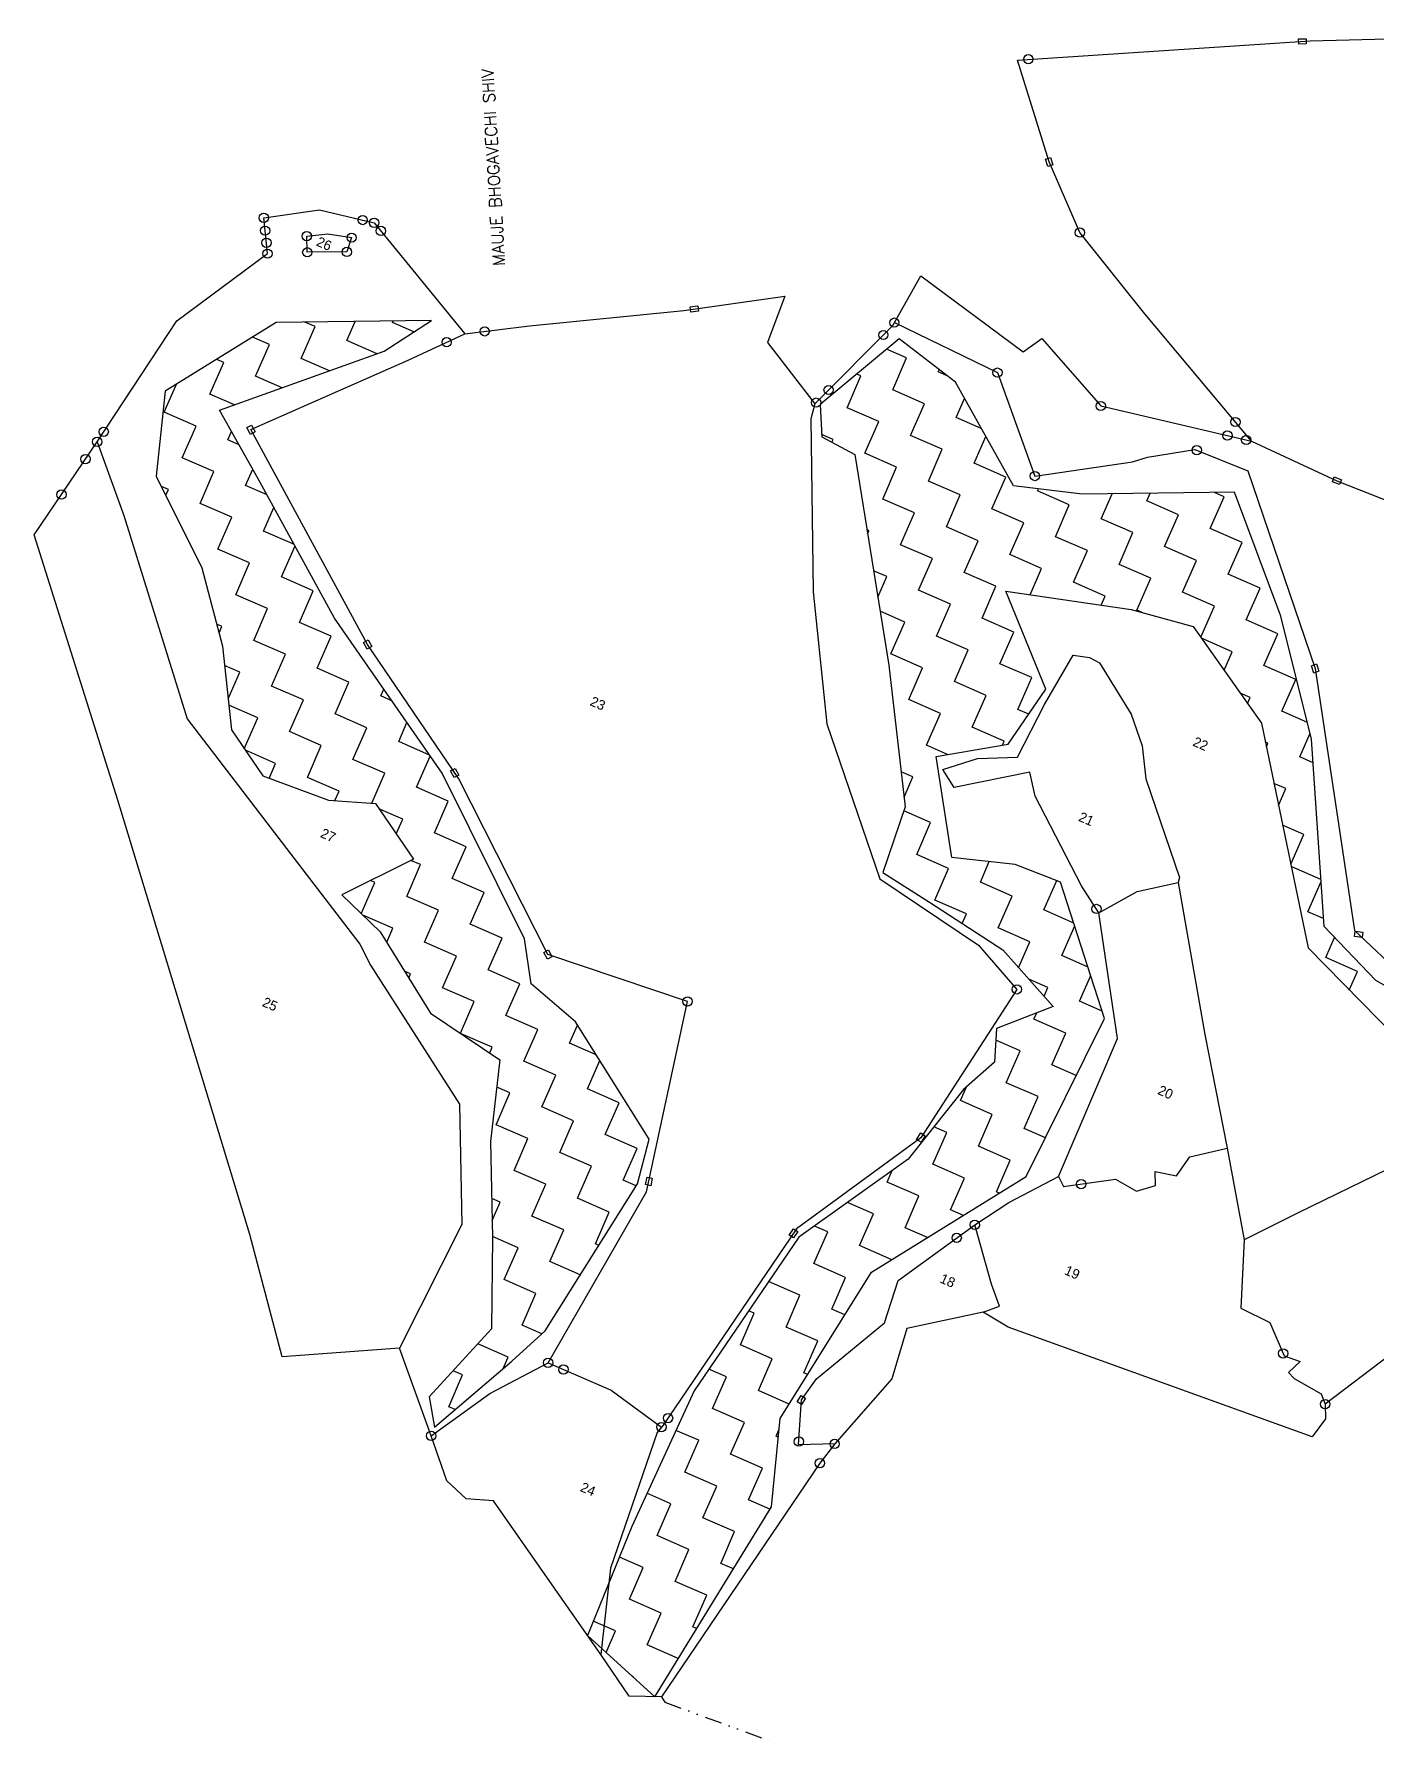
# Model space of a CAD drawing. Header units: metres. Extents: x 340266 to 342991, y 1762549 to 1766704.
# Drawn here: x 340266 to 341265, y 1762549 to 1763819 of the extents above; entities that cross this region are included whole.
import ezdxf
from ezdxf.enums import TextEntityAlignment as Align

# ---------------------------------------------------------------- set-up
doc = ezdxf.new("R2010")
doc.units = ezdxf.units.M
doc.header["$MEASUREMENT"] = 0
doc.linetypes.add('DIVIDE', pattern=[31.75, 12.7, -6.35, 0, -6.35, 0, -6.35])
for name, color, linetype in [('POLY_HATCH', 12, 'Continuous'), ('POLY_PARCEL', 6, 'Continuous'), ('TEXT_MAPOUT', 7, 'Continuous'), ('TEXT_PARCEL', 7, 'Continuous'), ('V_BOUND_LINE', 7, 'Continuous'), ('V_DIVEDE_LINE', 7, 'DIVIDE')]:
    doc.layers.add(name, color=color, linetype=linetype)
doc.styles.get("Standard").update_dxf_attribs({"font": 'simplex.shx'})
doc.styles.add('TEXT_MAP', font='', dxfattribs={"height": 0.15})
doc.styles.get('TEXT_MAP').set_extended_font_data('Kruti Dev 050')

msp = doc.modelspace()

# ---------------------------------------------------------------- linework, layer by layer
for points in [[(341207.2, 1763815.4), (341212.8, 1763815.5), (341212.9, 1763811.6), (341207.3, 1763811.5)], [(341020.6, 1763720.5), (341018.9, 1763725.9), (341022.7, 1763727), (341024.4, 1763721.6)], [(340760.7, 1763612.8), (340755, 1763612.2), (340754.6, 1763616.1), (340760.2, 1763616.7)], [(340428, 1763528.1), (340430.7, 1763523.1), (340427.3, 1763521.2), (340424.6, 1763526.2)], [(341233.7, 1763489.5), (341239, 1763487.4), (341237.6, 1763483.8), (341232.3, 1763485.8)], [(340514.1, 1763361.5), (340511.4, 1763366.4), (340514.8, 1763368.3), (340517.5, 1763363.3)], [(341218.6, 1763343.7), (341216.8, 1763349.1), (341220.5, 1763350.4), (341222.3, 1763345)], [(340579.7, 1763272.8), (340582.3, 1763267.8), (340578.9, 1763266), (340576.2, 1763271)], [(341249.4, 1763151.7), (341255, 1763151), (341254.5, 1763147.1), (341248.9, 1763147.8)], [(340648.2, 1763130.9), (340645.6, 1763135.9), (340649.1, 1763137.7), (340651.6, 1763132.6)], [(340923, 1762996.8), (340926.1, 1763001.6), (340929.4, 1762999.4), (340926.3, 1762994.7)], [(340721.2, 1762963.2), (340722.4, 1762968.7), (340726.3, 1762967.9), (340725.1, 1762962.3)], [(340834.5, 1762928.2), (340831.4, 1762923.6), (340828.1, 1762925.7), (340831.3, 1762930.4)], [(340834, 1762801.7), (340837.1, 1762806.4), (340840.4, 1762804.3), (340837.2, 1762799.6)]]:
    msp.add_lwpolyline(points, close=True)
for centre in [(341006.1, 1763800.2), (340437.2, 1763682.3), (340510.8, 1763680.6), (340519.3, 1763678.6), (340438.2, 1763672.7), (340439.2, 1763663.7), (340469.2, 1763668.6), (340502.6, 1763667.5), (340524.3, 1763672.5), (341044.4, 1763671.3), (340440, 1763655.6), (340469.6, 1763656.6), (340499.1, 1763656.9), (340906.4, 1763604.3), (340573.3, 1763589.7), (340601.6, 1763597.8), (340898.2, 1763595.1), (340983.1, 1763567.1), (340857.5, 1763554.2), (340848.2, 1763544.8), (341060, 1763542.3), (340318.1, 1763523.1), (341160.2, 1763530.4), (340313.2, 1763515.7), (341154.2, 1763520.3), (341168.2, 1763517), (340304.5, 1763502.8), (341131.4, 1763509.4), (341011, 1763490.2), (340286.7, 1763476.4), (341056.8, 1763168.2), (340997.6, 1763108.4), (340752.5, 1763099.4), (341045.4, 1762963.6), (340966.2, 1762933.3), (340952.8, 1762923.6), (341195.7, 1762837.6), (340648.8, 1762830.7), (340660.2, 1762825.7), (341226.9, 1762799.9), (340738, 1762789.5), (340561.7, 1762776.4), (340733.1, 1762782.8), (340835.4, 1762772.1), (340862, 1762770.3), (340851, 1762756)]:
    msp.add_circle(centre, 3.46)
at = {"layer": 'POLY_HATCH'}
for p, q in [((340446.4, 1763604.3), (340363.9, 1763553.4)), ((340562.1, 1763606), (340446.4, 1763604.3)), ((340526.7, 1763583), (340562.1, 1763606)), ((340909.9, 1763592.2), (340851.2, 1763543.3)), ((340951.8, 1763559.9), (340909.9, 1763592.2)), ((340404.3, 1763539.1), (340526.7, 1763583)), ((340363.9, 1763553.4), (340357.2, 1763490.2)), ((340995.1, 1763482.8), (340951.8, 1763559.9)), ((340433.1, 1763488.2), (340404.3, 1763539.1)), ((340851.2, 1763543.3), (340852.4, 1763519.4)), ((340852.4, 1763519.4), (340877, 1763506.3)), ((340877, 1763506.3), (340902.2, 1763349.6)), ((340357.2, 1763490.2), (340391.2, 1763422)), ((340489.9, 1763384.6), (340433.1, 1763488.2)), ((341046.1, 1763476.8), (340995.1, 1763482.8)), ((341159.5, 1763478.1), (341046.1, 1763476.8)), ((341194, 1763386.1), (341159.5, 1763478.1)), ((340391.2, 1763422), (340406.6, 1763363.6)), ((341019.1, 1763331.6), (340989.3, 1763404.5)), ((340989.3, 1763404.5), (341082.7, 1763391)), ((341082.7, 1763391), (341128.7, 1763378.3)), ((340569.9, 1763269.1), (340489.9, 1763384.6)), ((341128.7, 1763378.3), (341179.5, 1763306.5)), ((341216.9, 1763294.4), (341194, 1763386.1)), ((340406.6, 1763363.6), (340413.2, 1763301.5)), ((340902.2, 1763349.6), (340914.4, 1763244.1)), ((340991, 1763290.8), (341019.1, 1763331.6)), ((340413.2, 1763301.5), (340436.4, 1763267.1)), ((341179.5, 1763306.5), (341214.2, 1763139.2)), ((340937.4, 1763281.7), (340991, 1763290.8)), ((341226.1, 1763155.2), (341216.9, 1763294.4)), ((340949.1, 1763206.5), (340937.4, 1763281.7)), ((340436.4, 1763267.1), (340485.4, 1763249.1)), ((340631.1, 1763146.1), (340569.9, 1763269.1)), ((340485.4, 1763249.1), (340520.3, 1763246.6)), ((340520.3, 1763246.6), (340548.7, 1763205.3)), ((340914.4, 1763244.1), (340897.8, 1763195.4)), ((340548.7, 1763205.3), (340495.3, 1763178.7)), ((340996.4, 1763201.3), (340949.1, 1763206.5)), ((341030.1, 1763188.2), (340996.4, 1763201.3)), ((340897.8, 1763195.4), (340932.5, 1763173.2)), ((341062.8, 1763086.7), (341030.1, 1763188.2)), ((340495.3, 1763178.7), (340523.9, 1763151.1)), ((340932.5, 1763173.2), (340987, 1763137.8)), ((340523.9, 1763151.1), (340561.3, 1763090.7)), ((340636.2, 1763112.6), (340631.1, 1763146.1)), ((341264.6, 1763115.1), (341226.1, 1763155.2)), ((340987, 1763137.8), (341024.6, 1763095.7)), ((341214.2, 1763139.2), (341305.5, 1763046.3)), ((340669.1, 1763084.3), (340636.2, 1763112.6)), ((341300.1, 1763094.9), (341264.6, 1763115.1)), ((341024.6, 1763095.7), (340982.4, 1763079.2)), ((340561.3, 1763090.7), (340612.9, 1763056)), ((340724, 1762997), (340669.1, 1763084.3)), ((341004.4, 1762969.2), (341062.8, 1763086.7)), ((340982.4, 1763079.2), (340980.8, 1763054.2)), ((340612.9, 1763056), (340606, 1762995.2)), ((340980.8, 1763054.2), (340957.9, 1763033.9)), ((340957.9, 1763033.9), (340916.6, 1762982)), ((340606, 1762995.2), (340607.4, 1762923.9)), ((340715.3, 1762963.7), (340724, 1762997)), ((340916.6, 1762982), (340835.4, 1762924.2)), ((340889.4, 1762898), (341004.4, 1762969.2)), ((340646.7, 1762854.5), (340715.3, 1762963.7)), ((340607.4, 1762923.9), (340606.6, 1762855.8)), ((340835.4, 1762924.2), (340757.4, 1762809.9)), ((340821.4, 1762789.2), (340889.4, 1762898)), ((340606.6, 1762855.8), (340560.2, 1762805.3)), ((340621.7, 1762831.8), (340646.7, 1762854.5)), ((340564.3, 1762782.7), (340621.7, 1762831.8)), ((340560.2, 1762805.3), (340564.3, 1762782.7)), ((340757.4, 1762809.9), (340711, 1762708.9)), ((340815, 1762723.6), (340821.4, 1762789.2)), ((340728.1, 1762582.3), (340815, 1762723.6)), ((340711, 1762708.9), (340678.1, 1762627.9)), ((340728.1, 1762582.3), (340678.1, 1762627.9))]:
    msp.add_line(p, q, dxfattribs=at)
at = {"layer": 'POLY_HATCH', "linetype": 'Continuous'}
for p, q in [((340475.4, 1763601.3), (340467.8, 1763604.6)), ((340499, 1763591), (340505.2, 1763605.2)), ((340533, 1763604.3), (340533.5, 1763605.6)), ((340548.8, 1763597.4), (340533, 1763604.3)), ((340441.4, 1763588), (340428.9, 1763593.5)), ((340465, 1763577.7), (340475.4, 1763601.3)), ((340521.5, 1763581.2), (340499, 1763591)), ((340407.4, 1763574.7), (340402.2, 1763577)), ((340431.1, 1763564.4), (340441.4, 1763588)), ((340486.2, 1763568.5), (340465, 1763577.7)), ((340915.5, 1763578), (340900.6, 1763584.5)), ((340905.2, 1763554.3), (340915.5, 1763578)), ((340397.1, 1763551.1), (340407.4, 1763574.7)), ((340450.8, 1763555.8), (340431.1, 1763564.4)), ((340871.2, 1763541), (340881.5, 1763564.7)), ((340881.5, 1763564.7), (340878.4, 1763566)), ((340939.1, 1763567.6), (340939.8, 1763569.2)), ((340945.3, 1763565), (340939.1, 1763567.6)), ((340363.2, 1763537.8), (340372.3, 1763558.6)), ((340928.8, 1763544), (340905.2, 1763554.3)), ((340415.4, 1763543.1), (340397.1, 1763551.1)), ((340894.8, 1763530.7), (340871.2, 1763541)), ((340918.5, 1763520.4), (340928.8, 1763544)), ((340952.4, 1763533.7), (340958.6, 1763547.8)), ((340386.8, 1763527.4), (340363.2, 1763537.8)), ((340376.5, 1763503.8), (340386.8, 1763527.4)), ((340884.5, 1763507.1), (340894.8, 1763530.7)), ((340971.1, 1763525.5), (340952.4, 1763533.7)), ((340410.4, 1763517.1), (340413.2, 1763523.4)), ((340418.8, 1763513.5), (340410.4, 1763517.1)), ((340860.9, 1763517.4), (340852.3, 1763521.1)), ((340860, 1763515.4), (340860.9, 1763517.4)), ((340942.1, 1763510.1), (340918.5, 1763520.4)), ((340965.7, 1763499.7), (340974.4, 1763519.6)), ((340400.1, 1763493.5), (340376.5, 1763503.8)), ((340908.1, 1763496.7), (340884.5, 1763507.1)), ((340931.8, 1763486.4), (340942.1, 1763510.1)), ((340389.8, 1763469.8), (340400.1, 1763493.5)), ((340423.7, 1763483.2), (340429.1, 1763495.4)), ((340897.8, 1763473.1), (340908.1, 1763496.7)), ((340989.4, 1763489.4), (340965.7, 1763499.7)), ((340979, 1763465.8), (340989.4, 1763489.4)), ((340366.2, 1763480.2), (340361.1, 1763482.4)), ((340364.3, 1763475.9), (340366.2, 1763480.2)), ((340439.7, 1763476.2), (340423.7, 1763483.2)), ((340955.4, 1763476.1), (340931.8, 1763486.4)), ((340945.1, 1763452.5), (340955.4, 1763476.1)), ((341013, 1763479.1), (341013.7, 1763480.6)), ((341036.6, 1763468.8), (341013, 1763479.1)), ((341060.3, 1763458.4), (341068.4, 1763477)), ((341094.2, 1763471.7), (341096.7, 1763477.4)), ((341151.8, 1763474.7), (341144.6, 1763477.9)), ((340413.4, 1763459.5), (340389.8, 1763469.8)), ((340437.1, 1763449.2), (340444.8, 1763466.9)), ((340921.5, 1763462.8), (340897.8, 1763473.1)), ((340911.1, 1763439.1), (340921.5, 1763462.8)), ((341002.7, 1763455.4), (340979, 1763465.8)), ((341026.3, 1763445.1), (341036.6, 1763468.8)), ((341117.9, 1763461.4), (341094.2, 1763471.7)), ((341141.5, 1763451.1), (341151.8, 1763474.7)), ((340403.1, 1763435.9), (340413.4, 1763459.5)), ((340887.5, 1763449.5), (340886.1, 1763450.1)), ((340968.7, 1763442.1), (340945.1, 1763452.5)), ((340992.4, 1763431.8), (341002.7, 1763455.4)), ((341083.9, 1763448.1), (341060.3, 1763458.4)), ((341107.5, 1763437.8), (341117.9, 1763461.4)), ((341165.1, 1763440.8), (341141.5, 1763451.1)), ((340379.5, 1763446.2), (340379, 1763446.4)), ((340379.3, 1763445.8), (340379.5, 1763446.2)), ((340460, 1763439.2), (340437.1, 1763449.2)), ((340450.4, 1763415.2), (340460.5, 1763438.3)), ((340886.5, 1763447.3), (340887.5, 1763449.5)), ((340934.8, 1763428.8), (340911.1, 1763439.1)), ((340958.4, 1763418.5), (340968.7, 1763442.1)), ((341050, 1763434.8), (341026.3, 1763445.1)), ((341073.6, 1763424.5), (341083.9, 1763448.1)), ((341131.2, 1763427.5), (341107.5, 1763437.8)), ((341154.8, 1763417.1), (341165.1, 1763440.8)), ((340426.7, 1763425.6), (340403.1, 1763435.9)), ((340416.4, 1763401.9), (340426.7, 1763425.6)), ((340924.4, 1763405.2), (340934.8, 1763428.8)), ((341016, 1763421.5), (340992.4, 1763431.8)), ((341039.6, 1763411.2), (341050, 1763434.8)), ((341097.2, 1763414.2), (341073.6, 1763424.5)), ((341120.9, 1763403.8), (341131.2, 1763427.5)), ((340474, 1763404.9), (340450.4, 1763415.2)), ((340900.8, 1763415.5), (340890.9, 1763419.8)), ((340894.1, 1763400.2), (340900.8, 1763415.5)), ((340982, 1763408.2), (340958.4, 1763418.5)), ((341007.4, 1763401.9), (341016, 1763421.5)), ((341086.9, 1763390.5), (341097.2, 1763414.2)), ((341178.5, 1763406.8), (341154.8, 1763417.1)), ((340440, 1763391.6), (340416.4, 1763401.9)), ((340463.7, 1763381.3), (340474, 1763404.9)), ((340948.1, 1763394.9), (340924.4, 1763405.2)), ((340971.7, 1763384.5), (340982, 1763408.2)), ((341063.3, 1763400.8), (341039.6, 1763411.2)), ((341060.4, 1763394.2), (341063.3, 1763400.8)), ((341144.5, 1763393.5), (341120.9, 1763403.8)), ((341168.1, 1763383.2), (341178.5, 1763406.8)), ((340429.7, 1763368), (340440, 1763391.6)), ((340914.1, 1763381.6), (340895.8, 1763389.6)), ((340937.8, 1763371.2), (340948.1, 1763394.9)), ((341090.9, 1763388.8), (341086.9, 1763390.5)), ((341134.4, 1763370.3), (341144.5, 1763393.5)), ((340406.1, 1763378.3), (340402.3, 1763380)), ((340404, 1763373.5), (340406.1, 1763378.3)), ((340487.3, 1763371), (340463.7, 1763381.3)), ((340903.8, 1763357.9), (340914.1, 1763381.6)), ((340995.3, 1763374.2), (340971.7, 1763384.5)), ((340985, 1763350.6), (340995.3, 1763374.2)), ((341191.8, 1763372.9), (341168.1, 1763383.2)), ((340453.4, 1763357.6), (340429.7, 1763368)), ((340477, 1763347.3), (340487.3, 1763371)), ((340961.4, 1763360.9), (340937.8, 1763371.2)), ((340951.1, 1763337.3), (340961.4, 1763360.9)), ((341157.8, 1763359.5), (341134.9, 1763369.5)), ((341181.4, 1763349.2), (341191.8, 1763372.9)), ((340419.4, 1763344.3), (340408.1, 1763349.3)), ((340443, 1763334), (340453.4, 1763357.6)), ((340927.4, 1763347.6), (340903.8, 1763357.9)), ((341008.7, 1763340.3), (340985, 1763350.6)), ((341151.8, 1763345.7), (341157.8, 1763359.5)), ((341205.1, 1763338.9), (341181.4, 1763349.2)), ((340410.7, 1763324.5), (340419.4, 1763344.3)), ((340500.6, 1763337), (340477, 1763347.3)), ((340490.3, 1763313.4), (340500.6, 1763337)), ((340917.1, 1763324), (340927.4, 1763347.6)), ((340974.7, 1763326.9), (340951.1, 1763337.3)), ((340998.3, 1763316.6), (341008.7, 1763340.3)), ((341194.8, 1763315.3), (341205.1, 1763338.9)), ((340466.7, 1763323.7), (340443, 1763334)), ((340456.3, 1763300.1), (340466.7, 1763323.7)), ((340524.3, 1763326.7), (340526.5, 1763331.8)), ((340532.5, 1763323.1), (340524.3, 1763326.7)), ((340940.7, 1763313.6), (340917.1, 1763324)), ((340964.4, 1763303.3), (340974.7, 1763326.9)), ((341171.1, 1763325.6), (341163.8, 1763328.8)), ((341169.2, 1763321.1), (341171.1, 1763325.6)), ((340432.7, 1763310.4), (340411.3, 1763319.8)), ((340422.7, 1763287.4), (340432.7, 1763310.4)), ((340513.9, 1763303), (340490.3, 1763313.4)), ((340930.4, 1763290), (340940.7, 1763313.6)), ((341006.4, 1763313.1), (340998.3, 1763316.6)), ((341213.8, 1763306.9), (341194.8, 1763315.3)), ((340480, 1763289.7), (340456.3, 1763300.1)), ((340503.6, 1763279.4), (340513.9, 1763303)), ((340537.6, 1763292.7), (340543.7, 1763306.8)), ((340988, 1763293), (340964.4, 1763303.3)), ((341208.1, 1763281.3), (341215.8, 1763299)), ((340446, 1763276.4), (340423.5, 1763286.3)), ((340469.7, 1763266.1), (340480, 1763289.7)), ((340560.4, 1763282.7), (340537.6, 1763292.7)), ((340946, 1763283.2), (340930.4, 1763290)), ((340986.8, 1763290.1), (340988, 1763293)), ((341184.4, 1763291.6), (341182.4, 1763292.5)), ((341183.2, 1763288.8), (341184.4, 1763291.6)), ((340441.2, 1763265.3), (340446, 1763276.4)), ((340527.3, 1763269.1), (340503.6, 1763279.4)), ((340550.9, 1763258.8), (340561, 1763281.9)), ((341218.1, 1763276.9), (341208.1, 1763281.3)), ((340493.3, 1763255.8), (340469.7, 1763266.1)), ((340517.5, 1763246.8), (340527.3, 1763269.1)), ((340920.1, 1763266.4), (340911.4, 1763270.2)), ((340913.6, 1763251.4), (340920.1, 1763266.4)), ((341197.7, 1763257.7), (341188.8, 1763261.6)), ((340490.2, 1763248.8), (340493.3, 1763255.8)), ((340574.5, 1763248.4), (340550.9, 1763258.8)), ((340564.2, 1763224.8), (340574.5, 1763248.4)), ((341192.3, 1763245.1), (341197.7, 1763257.7)), ((340540.6, 1763235.1), (340522.9, 1763242.8)), ((340535.8, 1763224.1), (340540.6, 1763235.1)), ((340933.4, 1763232.4), (340913.4, 1763241.1)), ((340587.8, 1763214.5), (340564.2, 1763224.8)), ((340923.1, 1763208.8), (340933.4, 1763232.4)), ((341211.1, 1763223.7), (341195.3, 1763230.6)), ((341201.3, 1763201.4), (341211.1, 1763223.7)), ((340577.5, 1763190.8), (340587.8, 1763214.5)), ((340946.7, 1763198.4), (340923.1, 1763208.8)), ((340543.6, 1763177.5), (340553.9, 1763201.2)), ((340553.9, 1763201.2), (340546.7, 1763204.3)), ((340936.4, 1763174.8), (340946.7, 1763198.4)), ((340970.4, 1763188.1), (340977, 1763203.4)), ((341223.8, 1763190), (341201.7, 1763199.7)), ((340509.8, 1763164.7), (340519.9, 1763187.9)), ((340519.9, 1763187.9), (340516.6, 1763189.3)), ((340601.1, 1763180.5), (340577.5, 1763190.8)), ((340994, 1763177.8), (340970.4, 1763188.1)), ((341017.6, 1763167.5), (341027.2, 1763189.4)), ((341214, 1763166.1), (341223.9, 1763188.7)), ((340567.2, 1763167.2), (340543.6, 1763177.5)), ((340590.8, 1763156.9), (340601.1, 1763180.5)), ((340960, 1763164.5), (340936.4, 1763174.8)), ((340983.7, 1763154.2), (340994, 1763177.8)), ((340533.2, 1763153.9), (340510.9, 1763163.6)), ((340556.9, 1763143.6), (340567.2, 1763167.2)), ((340956.9, 1763157.3), (340960, 1763164.5)), ((341039.9, 1763157.7), (341017.6, 1763167.5)), ((341225.7, 1763161), (341214, 1763166.1)), ((340528.7, 1763143.4), (340533.2, 1763153.9)), ((340614.5, 1763146.6), (340590.8, 1763156.9)), ((340604.1, 1763122.9), (340614.5, 1763146.6)), ((341007.3, 1763143.8), (340983.7, 1763154.2)), ((341030.9, 1763133.5), (341040.6, 1763155.6)), ((341227.4, 1763132.2), (341233.9, 1763147.1)), ((340580.5, 1763133.2), (340556.9, 1763143.6)), ((340570.2, 1763109.6), (340580.5, 1763133.2)), ((340998.9, 1763124.5), (341007.3, 1763143.8)), ((341050.5, 1763125), (341030.9, 1763133.5)), ((340546.5, 1763119.9), (340542, 1763121.9)), ((340545.2, 1763116.8), (340546.5, 1763119.9)), ((340627.8, 1763112.6), (340604.1, 1763122.9)), ((341251, 1763121.8), (341227.4, 1763132.2)), ((341244.9, 1763107.9), (341251, 1763121.8)), ((340593.8, 1763099.3), (340570.2, 1763109.6)), ((340617.4, 1763089), (340627.8, 1763112.6)), ((341020.6, 1763109.9), (341006.4, 1763116.1)), ((341017.8, 1763103.4), (341020.6, 1763109.9)), ((341044.2, 1763099.6), (341052.5, 1763118.6)), ((340583.5, 1763075.8), (340593.8, 1763099.3)), ((341061, 1763092.2), (341044.2, 1763099.6)), ((340641.1, 1763078.6), (340617.4, 1763089)), ((340664.7, 1763068.3), (340670.6, 1763081.8)), ((341010.3, 1763086.2), (341012.3, 1763090.9)), ((341033.9, 1763075.9), (341010.3, 1763086.2)), ((340607.1, 1763065.3), (340584.1, 1763075.4)), ((340630.8, 1763055), (340641.1, 1763078.6)), ((341000, 1763062.6), (340981.8, 1763070.5)), ((341023.6, 1763052.3), (341033.9, 1763075.9)), ((340605.3, 1763061.1), (340607.1, 1763065.3)), ((340684.6, 1763059.6), (340664.7, 1763068.3)), ((340989.6, 1763039), (341000, 1763062.6)), ((340654.4, 1763044.7), (340630.8, 1763055)), ((340644.1, 1763021), (340654.4, 1763044.7)), ((340678, 1763034.4), (340687.2, 1763055.4)), ((341041.7, 1763044.4), (341023.6, 1763052.3)), ((340610.1, 1763007.7), (340620.4, 1763031.4)), ((340620.4, 1763031.4), (340610.6, 1763035.7)), ((340701.7, 1763024), (340678, 1763034.4)), ((340955.7, 1763025.7), (340960.1, 1763035.8)), ((341013.3, 1763028.6), (340989.6, 1763039)), ((340667.7, 1763010.7), (340644.1, 1763021)), ((340691.3, 1763000.4), (340701.7, 1763024)), ((340979.3, 1763015.3), (340955.7, 1763025.7)), ((341003, 1763005), (341013.3, 1763028.6)), ((340633.7, 1762997.4), (340610.1, 1763007.7)), ((340657.4, 1762987.1), (340667.7, 1763010.7)), ((340945.4, 1763002), (340935.9, 1763006.2)), ((340969, 1762991.7), (340979.3, 1763015.3)), ((340623.4, 1762973.8), (340633.7, 1762997.4)), ((340715, 1762990.1), (340691.3, 1763000.4)), ((340935, 1762978.4), (340945.4, 1763002)), ((341018.8, 1762998.1), (341003, 1763005)), ((340681, 1762976.8), (340657.4, 1762987.1)), ((340704.7, 1762966.4), (340715, 1762990.1)), ((340992.6, 1762981.4), (340969, 1762991.7)), ((340982.3, 1762957.7), (340992.6, 1762981.4)), ((340647.1, 1762963.5), (340623.4, 1762973.8)), ((340670.7, 1762953.1), (340681, 1762976.8)), ((340901.1, 1762965.1), (340904.8, 1762973.6)), ((340958.7, 1762968.1), (340935, 1762978.4)), ((340948.3, 1762944.4), (340958.7, 1762968.1)), ((340636.7, 1762939.8), (340647.1, 1762963.5)), ((340714.3, 1762962.2), (340704.7, 1762966.4)), ((340924.7, 1762954.8), (340901.1, 1762965.1)), ((340914.4, 1762931.1), (340924.7, 1762954.8)), ((340984.4, 1762956.8), (340982.3, 1762957.7)), ((340613.1, 1762950.1), (340606.8, 1762952.9)), ((340607.1, 1762936.5), (340613.1, 1762950.1)), ((340694.3, 1762942.8), (340670.7, 1762953.1)), ((340684, 1762919.2), (340694.3, 1762942.8)), ((340890.8, 1762941.4), (340871.5, 1762949.9)), ((340957.8, 1762940.3), (340948.3, 1762944.4)), ((340660.4, 1762929.5), (340636.7, 1762939.8)), ((340650, 1762905.9), (340660.4, 1762929.5)), ((340856.8, 1762928.1), (340846.9, 1762932.4)), ((340880.4, 1762917.8), (340890.8, 1762941.4)), ((340931.1, 1762923.8), (340914.4, 1762931.1)), ((340626.4, 1762916.2), (340607.4, 1762924.5)), ((340686.6, 1762918), (340684, 1762919.2)), ((340846.5, 1762904.5), (340856.8, 1762928.1)), ((340904.1, 1762907.5), (340880.4, 1762917.8)), ((340616.1, 1762892.5), (340626.4, 1762916.2)), ((340672.7, 1762896), (340650, 1762905.9)), ((340870.1, 1762894.2), (340846.5, 1762904.5)), ((340903.8, 1762906.9), (340904.1, 1762907.5)), ((340639.7, 1762882.2), (340616.1, 1762892.5)), ((340836.1, 1762880.9), (340812.8, 1762891.1)), ((340859.8, 1762870.5), (340870.1, 1762894.2)), ((340629.4, 1762858.6), (340639.7, 1762882.2)), ((340825.8, 1762857.2), (340836.1, 1762880.9)), ((340791.9, 1762843.9), (340802.2, 1762867.5)), ((340802.2, 1762867.5), (340798, 1762869.4)), ((340869.6, 1762866.3), (340859.8, 1762870.5)), ((340644.1, 1762852.2), (340629.4, 1762858.6)), ((340849.5, 1762846.9), (340825.8, 1762857.2)), ((340619.1, 1762834.9), (340596.5, 1762844.8)), ((340815.5, 1762833.6), (340791.9, 1762843.9)), ((340839.1, 1762823.3), (340849.5, 1762846.9)), ((340615.3, 1762826.4), (340619.1, 1762834.9)), ((340805.2, 1762810), (340815.5, 1762833.6)), ((340574.8, 1762798), (340585.1, 1762821.6)), ((340585.1, 1762821.6), (340578.1, 1762824.7)), ((340781.5, 1762820.3), (340768.4, 1762826)), ((340771.2, 1762796.6), (340781.5, 1762820.3)), ((340841.9, 1762822), (340839.1, 1762823.3)), ((340828.1, 1762799.9), (340805.2, 1762810)), ((340579.7, 1762795.9), (340574.8, 1762798)), ((340794.8, 1762786.3), (340771.2, 1762796.6)), ((340760.9, 1762773), (340743.9, 1762780.4)), ((340784.5, 1762762.7), (340794.8, 1762786.3)), ((340818.5, 1762776), (340820.5, 1762780.7)), ((340750.6, 1762749.4), (340760.9, 1762773)), ((340820, 1762775.3), (340818.5, 1762776)), ((340808.2, 1762752.4), (340784.5, 1762762.7)), ((340797.8, 1762728.7), (340808.2, 1762752.4)), ((340774.2, 1762739), (340750.6, 1762749.4)), ((340763.9, 1762715.4), (340774.2, 1762739)), ((340740.2, 1762725.7), (340722.3, 1762733.6)), ((340813.8, 1762721.7), (340797.8, 1762728.7)), ((340729.9, 1762702.1), (340740.2, 1762725.7)), ((340787.5, 1762705.1), (340763.9, 1762715.4)), ((340753.6, 1762691.8), (340729.9, 1762702.1)), ((340777.2, 1762681.5), (340787.5, 1762705.1)), ((340743.2, 1762668.1), (340753.6, 1762691.8)), ((340719.6, 1762678.5), (340701.8, 1762686.2)), ((340709.3, 1762654.8), (340719.6, 1762678.5)), ((340786.6, 1762677.4), (340777.2, 1762681.5)), ((340766.9, 1762657.8), (340743.2, 1762668.1)), ((340732.9, 1762644.5), (340709.3, 1762654.8)), ((340756.5, 1762634.2), (340766.9, 1762657.8)), ((340698.9, 1762631.2), (340682.4, 1762638.4)), ((340722.6, 1762620.9), (340732.9, 1762644.5)), ((340692, 1762615.3), (340698.9, 1762631.2)), ((340759.3, 1762633), (340756.5, 1762634.2)), ((340745.6, 1762610.8), (340722.6, 1762620.9)), ((340712.3, 1762597.2), (340711.3, 1762597.6)), ((340712.1, 1762596.9), (340712.3, 1762597.2))]:
    msp.add_line(p, q, dxfattribs=at)
at = {"layer": 'POLY_PARCEL'}
for p, q in [((340469.2, 1763668.6), (340485, 1763670.4)), ((340469.6, 1763656.6), (340469.2, 1763668.6)), ((340485, 1763670.4), (340485, 1763670.4)), ((340485, 1763670.4), (340502.6, 1763667.5)), ((340502.6, 1763667.5), (340499.1, 1763656.9)), ((340499.1, 1763656.9), (340469.6, 1763656.6)), ((340906.4, 1763604.3), (340983.1, 1763567.1)), ((340544.6, 1763576.5), (340586.9, 1763595.9)), ((340427.6, 1763524.7), (340544.6, 1763576.5)), ((340983.1, 1763567.1), (341011, 1763490.2)), ((340847.3, 1763543.8), (340844.2, 1763532.7)), ((340844.2, 1763532.7), (340845.9, 1763404.1)), ((340313.2, 1763515.7), (340333, 1763460.8)), ((340514.4, 1763364.9), (340427.6, 1763524.7)), ((341172.2, 1763516.1), (341235.6, 1763486.6)), ((341011, 1763490.2), (341083.6, 1763500.7)), ((341083.6, 1763500.7), (341094.7, 1763504.2)), ((341094.7, 1763504.2), (341130, 1763510)), ((341130, 1763510), (341169.5, 1763494.1)), ((341169.5, 1763494.1), (341219.5, 1763347)), ((341235.6, 1763486.6), (341308.7, 1763457.8)), ((340333, 1763460.8), (340380.1, 1763309.5)), ((340845.9, 1763404.1), (340856.2, 1763306)), ((340582.3, 1763265), (340514.4, 1763364.9)), ((341018.1, 1763320.2), (341039.4, 1763357)), ((341039.4, 1763357), (341051.5, 1763355.2)), ((341051.5, 1763355.2), (341059.1, 1763351.3)), ((341059.1, 1763351.3), (341082.7, 1763313)), ((341219.5, 1763347), (341248.9, 1763152.3)), ((340998, 1763281), (341018.1, 1763320.2)), ((341082.7, 1763313), (341090.7, 1763289.6)), ((340380.1, 1763309.5), (340454.1, 1763213.1)), ((340856.2, 1763306), (340895.6, 1763190.7)), ((341090.7, 1763289.6), (341093.4, 1763265.1)), ((340942.6, 1763271.9), (340968.3, 1763280)), ((340950.8, 1763258.5), (340942.6, 1763271.9)), ((340968.3, 1763280), (340998, 1763281)), ((340648.6, 1763134.3), (340582.3, 1763265)), ((341007.2, 1763270), (340950.8, 1763258.5)), ((341011.1, 1763252), (341007.2, 1763270)), ((341093.4, 1763265.1), (341118.6, 1763191.6)), ((341045.7, 1763185.4), (341011.1, 1763252)), ((340454.1, 1763213.1), (340508.8, 1763142)), ((340895.6, 1763190.7), (340969, 1763141.4)), ((341058.6, 1763165.4), (341045.7, 1763185.4)), ((341087.1, 1763181.2), (341117.7, 1763187.8)), ((341118.6, 1763191.6), (341117.7, 1763187.8)), ((341117.7, 1763187.8), (341137.4, 1763074.9)), ((341058.6, 1763165.4), (341087.1, 1763181.2)), ((341072.4, 1763071.8), (341058.6, 1763165.4)), ((341248.9, 1763152.3), (341285.7, 1763117.6)), ((340508.8, 1763142), (340516.5, 1763126.3)), ((340752.5, 1763099.4), (340648.6, 1763134.3)), ((340969, 1763141.4), (340997.6, 1763108.4)), ((340516.5, 1763126.3), (340582.8, 1763022.9)), ((340997.6, 1763108.4), (340926.2, 1762998.1)), ((340722.1, 1762957.9), (340752.5, 1763099.4)), ((341028.5, 1762969.1), (341072.4, 1763071.8)), ((341137.4, 1763074.9), (341154, 1762990.3)), ((340582.8, 1763022.9), (340584.5, 1762933.5)), ((341369.7, 1763021.8), (341206.3, 1762941.9)), ((340926.2, 1762998.1), (340833.5, 1762930.2)), ((341116.3, 1762969.8), (341126.3, 1762983.9)), ((341126.3, 1762983.9), (341154, 1762990.3)), ((341154, 1762990.3), (341166.7, 1762922.1)), ((340991.7, 1762950), (341028.5, 1762969.1)), ((341028.5, 1762969.1), (341032.3, 1762961.8)), ((341032.3, 1762961.8), (341070.9, 1762967.2)), ((341070.9, 1762967.2), (341086.5, 1762958.2)), ((341100.8, 1762962.6), (341100.5, 1762973)), ((341100.5, 1762973), (341116.3, 1762969.8)), ((340648.8, 1762830.7), (340722.1, 1762957.9)), ((341086.5, 1762958.2), (341100.8, 1762962.6)), ((340966.2, 1762933.3), (340991.7, 1762950)), ((341206.3, 1762941.9), (341166.7, 1762922.1)), ((340584.5, 1762933.5), (340538.3, 1762841.5)), ((340833.5, 1762930.2), (340734.4, 1762784.2)), ((340909.2, 1762891.8), (340966.2, 1762933.3)), ((340978.8, 1762889.2), (340966.2, 1762933.3)), ((341166.7, 1762922.1), (341164.1, 1762871.3)), ((340899.1, 1762860.4), (340909.2, 1762891.8)), ((340984.7, 1762872.7), (340978.8, 1762889.2)), ((340972.5, 1762868.3), (340984.7, 1762872.7)), ((341164.1, 1762871.3), (341185.9, 1762860.7)), ((340848.5, 1762818.7), (340899.1, 1762860.4)), ((341185.9, 1762860.7), (341196.4, 1762835.9)), ((340605.5, 1762807.7), (340648.8, 1762830.7)), ((340648.8, 1762830.7), (340695.6, 1762810.3)), ((341196.4, 1762835.9), (341208.3, 1762831.6)), ((341208.3, 1762831.6), (341199.7, 1762823.5)), ((340837.2, 1762803), (340848.5, 1762818.7)), ((341199.7, 1762823.5), (341204, 1762819.1)), ((341204, 1762819.1), (341224.1, 1762807.5)), ((340561.7, 1762776.4), (340605.5, 1762807.7)), ((340695.6, 1762810.3), (340733.1, 1762782.8)), ((340835.2, 1762769.7), (340837.2, 1762803)), ((341224.1, 1762807.5), (341226.9, 1762799.9)), ((340730, 1762778.9), (340695.1, 1762678)), ((340734.4, 1762784.2), (340730, 1762778.9)), ((340862, 1762770.3), (340835.2, 1762769.7)), ((340695.1, 1762678), (340688.1, 1762613.6))]:
    msp.add_line(p, q, dxfattribs=at)
at = {"layer": 'V_BOUND_LINE'}
for p, q in [((341215.9, 1763813.9), (341420.2, 1763818.9)), ((340998.1, 1763799.6), (341215.9, 1763813.9)), ((341021.6, 1763723.8), (340998.1, 1763799.6)), ((341044.4, 1763671.3), (341021.6, 1763723.8)), ((340437.2, 1763682.3), (340478.6, 1763688.1)), ((340440, 1763655.6), (340437.2, 1763682.3)), ((340478.6, 1763688.1), (340519.3, 1763678.6)), ((340519.3, 1763678.6), (340586.9, 1763595.9)), ((341092.7, 1763610.9), (341044.4, 1763671.3)), ((340372.6, 1763605.6), (340440, 1763655.6)), ((340905.2, 1763602.1), (340926.2, 1763639.2)), ((340926.2, 1763639.2), (341002.3, 1763582.7)), ((340749.8, 1763613.3), (340824.9, 1763624)), ((340824.9, 1763624), (340812, 1763589.6)), ((340313.2, 1763515.7), (340372.6, 1763605.6)), ((340635, 1763602), (340749.8, 1763613.3)), ((341172.2, 1763516.1), (341092.7, 1763610.9)), ((340586.9, 1763595.9), (340635, 1763602)), ((340812, 1763589.6), (340847.3, 1763543.8)), ((340847.3, 1763543.8), (340905.2, 1763602.1)), ((341002.3, 1763582.7), (341016.2, 1763592.5)), ((341016.2, 1763592.5), (341060, 1763542.3)), ((341060, 1763542.3), (341172.2, 1763516.1)), ((340266.3, 1763446.4), (340313.2, 1763515.7)), ((340328.5, 1763249.2), (340266.3, 1763446.4)), ((340426.8, 1762926.2), (340328.5, 1763249.2)), ((340451, 1762835.2), (340426.8, 1762926.2)), ((340972.5, 1762868.3), (340915.7, 1762856.2)), ((340991, 1762857.1), (340972.5, 1762868.3)), ((340915.7, 1762856.2), (340904.5, 1762818.8)), ((341217.3, 1762775.6), (340991, 1762857.1)), ((340538.3, 1762841.5), (340451, 1762835.2)), ((340561.7, 1762776.4), (340538.3, 1762841.5)), ((341275.3, 1762836.7), (341226.9, 1762799.9)), ((340904.5, 1762818.8), (340862, 1762770.3)), ((341226.9, 1762799.9), (341227.2, 1762788.9)), ((341227.2, 1762788.9), (341217.3, 1762775.6)), ((340573.3, 1762742.8), (340561.7, 1762776.4)), ((340862, 1762770.3), (340851, 1762756)), ((340851, 1762756), (340733.1, 1762582.2)), ((340587.9, 1762729.6), (340573.3, 1762742.8)), ((340608.2, 1762728.1), (340587.9, 1762729.6)), ((340688.1, 1762613.6), (340608.2, 1762728.1)), ((340709.2, 1762582.8), (340688.1, 1762613.6)), ((340733.1, 1762582.2), (340709.2, 1762582.8))]:
    msp.add_line(p, q, dxfattribs=at)
at = {"layer": 'V_DIVEDE_LINE'}
for p, q in [((340733.1, 1762582.2), (340735.7, 1762578.3)), ((340735.7, 1762578.3), (340815.6, 1762548.7))]:
    msp.add_line(p, q, dxfattribs=at)

# ---------------------------------------------------------------- texts
at = {"layer": 'TEXT_MAPOUT'}
msp.add_text('MAUJE BHOGAVECHI SHIV', height=8.772, rotation=93.4184, dxfattribs=at).set_placement((340616.7, 1763646.8))
at = {"layer": 'TEXT_PARCEL', "style": 'TEXT_MAP'}
for s, p in [('26', (340482.2, 1763663)), ('23', (340685.8, 1763321.1)), ('22', (341134.3, 1763291.1)), ('21', (341049.3, 1763235.2)), ('27', (340485.2, 1763223.1)), ('25', (340441.9, 1763097.4)), ('20', (341108.2, 1763031.9)), ('18', (340946.1, 1762891.8)), ('19', (341038.8, 1762897.9)), ('24', (340678.5, 1762736.7))]:
    msp.add_text(s, height=7.31, rotation=336.4048, dxfattribs=at).set_placement(p, align=Align.MIDDLE)

doc.saveas('drawing.dxf')
